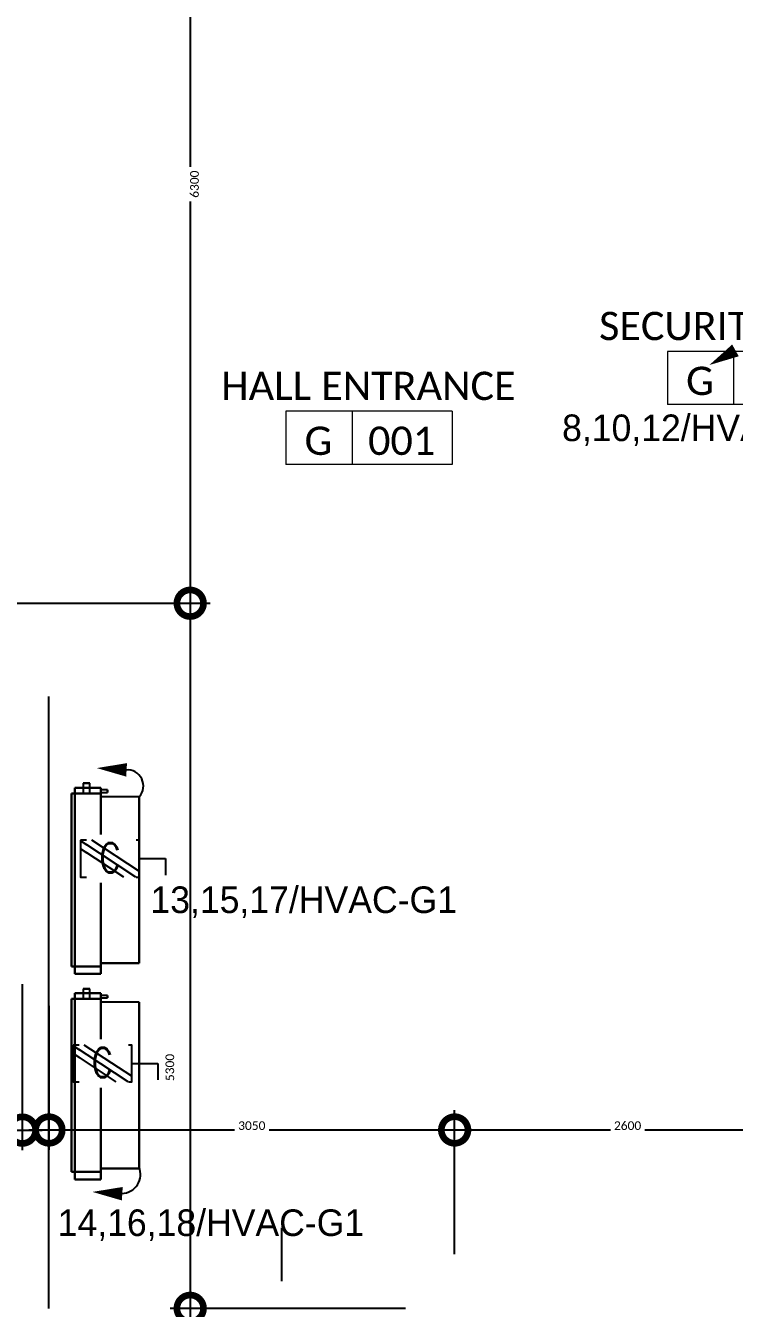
# Model space of a CAD drawing. Header units: metres. Extents: x 22.6 to 101.3, y 9.4 to 67.4.
# Drawn here: x 55.77 to 61.1, y 50.05 to 59.69 of the extents above; entities that cross this region are included whole.
import ezdxf

# ---------------------------------------------------------------- set-up
doc = ezdxf.new("R2010")
doc.units = ezdxf.units.M
doc.set_wipeout_variables(frame=1)
doc.linetypes.add('ECG_Line-Ptrn-Sold', pattern=[9144.001, 9144, -0.001])
for name, color, linetype in [('00', 252, 'Continuous'), ('E- symbol Disc', 7, 'Continuous'), ('HVAC', 1, 'Continuous'), ('LEGEND$0$E-SOCKET', 3, 'Continuous')]:
    doc.layers.add(name, color=color, linetype=linetype)
for name, color, linetype, lineweight in [('A-DIM', 7, 'Continuous', 5), ('A-TEXT', 7, 'ECG_Line-Ptrn-Sold', 13), ('M-EQPM', 1, 'Continuous', 25)]:
    doc.layers.add(name, color=color, linetype=linetype, lineweight=lineweight)
doc.styles.add('Calibri', font='calibri.ttf', dxfattribs={"height": 0.212639})
doc.styles.add('ROMANS1', font='romans.shx', dxfattribs={"width": 0.8, "height": 250})
doc.dimstyles.new('ECG_Dimn-Detl-100', dxfattribs={"dimscale": 0.3048, "dimtxt": 0.25, "dimasz": 1.312336, "dimexe": 0.492126, "dimexo": 0.0625, "dimgap": 0, "dimtad": 1, "dimdec": 0, "dimlfac": 1000, "dimzin": 0, "dimdsep": 46, "dimtxsty": 'Calibri', "dimblk1": 'DOTSMALL', "dimblk2": 'DOTSMALL', "dimsah": 1, "dimcen": 0.09, "dimdle": 0.492126, "dimazin": 0, "dimtfac": 1, "dimtdec": 4, "dimtix": 1, "dimtmove": 0, "dimatfit": 3, "dimfxl": 0.492126, "dimfxlon": 1, "dimtvp": 1, "dimtolj": 1, "dimtzin": 0, "dimarcsym": 2})
doc.dimstyles.new('ECG_Dimn-Detl-100_1', dxfattribs={"dimscale": 0.3048, "dimtxt": 0.25, "dimasz": 1.312336, "dimexe": 0.492126, "dimexo": 0.0625, "dimgap": 0, "dimtad": 1, "dimdec": 0, "dimlfac": 1000, "dimzin": 0, "dimdsep": 46, "dimtxsty": 'Calibri', "dimblk1": 'DOTSMALL', "dimblk2": 'DOTSMALL', "dimsah": 1, "dimcen": 0.09, "dimdle": 0.492126, "dimazin": 0, "dimtfac": 1, "dimtdec": 4, "dimtix": 1, "dimtmove": 2, "dimatfit": 3, "dimfxl": 0.492126, "dimfxlon": 1, "dimtvp": 1, "dimtolj": 1, "dimtzin": 0, "dimarcsym": 2})

# ---------------------------------------------------------------- blocks, each defined once
blk = doc.blocks.new('ECG_G-Tag-Room - ECG_G-Tag-Room-Engl-1568319-GROUND FLOOR PLAN')
at = {"layer": 'A-TEXT'}
for p, q in [((-0.00625, 0), (-0.00625, -0.004)), ((0.00625, 0), (-0.00625, 0)), ((-0.00125, -0.004), (-0.00125, 0)), ((0.00625, 0), (0.00625, -0.004)), ((0.00625, -0.004), (-0.00625, -0.004))]:
    blk.add_line(p, q, dxfattribs=at)
blk = doc.blocks.new('_DotSmall')
at = {"color": 0, "linetype": 'ByBlock', "const_width": 0.5}
blk.add_lwpolyline([(-0.0625, 0, 1), (0.0625, 0, 1)], format="xyb", close=True, dxfattribs=at)
blk = doc.blocks.new('ECG_MECHEQ-Split Unit-Concealed-Horizontal-Plenum-2Pipe _4_ - CSU-07-2512751-GROUND FLOOR PLAN')
at = {"layer": 'M-EQPM'}
for p, q in [((845.3, 335), (-554.7, 335)), ((-554.7, 335), (-554.7, 141.3)), ((-554.7, 141.3), (-554.7, 335)), ((-554.7, 335), (845.3, 335)), ((-554.7, 335), (-554.7, 335)), ((802.4, 360.4), (-497.6, 360.4)), ((-497.6, 360.4), (-497.6, 335)), ((-497.6, 335), (-497.6, 360.4)), ((-497.6, 360.4), (802.4, 360.4)), ((-497.6, 360.4), (-497.6, 360.4)), ((-497.6, 335), (802.4, 335)), ((802.4, 335), (-497.6, 335)), ((-497.6, 335), (-497.6, 335)), ((802.4, 335), (-497.6, 335)), ((-497.6, 335), (-497.6, 141.3)), ((-497.6, 141.3), (-497.6, 335)), ((-497.6, 335), (802.4, 335)), ((-497.6, 335), (-497.6, 335)), ((802.4, 335), (802.4, 360.4)), ((802.4, 360.4), (802.4, 335)), ((802.4, 360.4), (802.4, 360.4)), ((802.4, 335), (802.4, 335)), ((802.4, 141.3), (802.4, 335)), ((802.4, 335), (802.4, 141.3)), ((802.4, 335), (802.4, 335)), ((845.3, 141.3), (845.3, 335)), ((845.3, 335), (845.3, 141.3)), ((845.3, 335), (845.3, 335)), ((878.4, 272.8), (802.4, 272.8)), ((802.4, 272.8), (802.4, 222.8)), ((802.4, 222.8), (802.4, 272.8)), ((802.4, 222.8), (878.4, 222.8)), ((878.4, 272.8), (878.4, 222.8)), ((878.4, 222.8), (878.4, 272.8)), ((-554.7, 141.3), (845.3, 141.3)), ((845.3, 141.3), (-554.7, 141.3)), ((-554.7, 141.3), (-554.7, 141.3)), ((-497.6, 141.3), (802.4, 141.3)), ((802.4, 141.3), (-497.6, 141.3)), ((-497.6, 141.3), (-497.6, 141.3)), ((-472.6, 141.3), (777.4, 141.3)), ((777.4, 141.3), (-472.6, 141.3)), ((-472.6, 141.3), (-472.6, 141.3)), ((-472.6, 141.3), (-472.6, -147.6)), ((-472.6, -147.6), (-472.6, 141.3)), ((777.4, 141.3), (777.4, 141.3)), ((777.4, -147.6), (777.4, 141.3)), ((777.4, -147.6), (777.4, 141.3)), ((802.4, 141.3), (802.4, 141.3)), ((810.3, 141.3), (810.3, 90.5)), ((810.3, 141.3), (829.4, 141.3)), ((829.4, 141.3), (810.3, 141.3)), ((829.4, 90.5), (829.4, 141.3)), ((845.3, 141.3), (845.3, 141.3)), ((810.3, 90.5), (829.4, 90.5)), ((829.4, 90.5), (810.3, 90.5)), ((-472.6, -147.6), (-472.6, -147.6)), ((-472.6, -147.6), (777.4, -147.6)), ((777.4, -147.6), (-472.6, -147.6)), ((777.4, -147.6), (777.4, -147.6))]:
    blk.add_line(p, q, dxfattribs=at)
blk = doc.blocks.new('A$C7b4cc595')
at = {"layer": 'M-EQPM', "rotation": 89.99999999999986}
for p in [(-31119.5, -1531.7), (-31119.5, -3076.7)]:
    blk.add_blockref('ECG_MECHEQ-Split Unit-Concealed-Horizontal-Plenum-2Pipe _4_ - CSU-07-2512751-GROUND FLOOR PLAN', p, dxfattribs=at)
blk = doc.blocks.new('*U836')
at = {"layer": 'HVAC', "color": 0}
for p, q in [((0.0594, 0.0955), (0.0594, 0.1792)), ((0.0594, 0.1792), (0.1123, 0.1792))]:
    blk.add_line(p, q, dxfattribs=at)
blk.add_lwpolyline([(0, -0.0935), (0.1187, -0.0935), (0.1187, 0.0955), (0, 0.0955)], close=True, dxfattribs=at)
at = {"color": 0}
blk.add_wipeout([(-0.0179, 0.0845), (0.1368, 0.0845), (0.1368, -0.0738), (-0.0179, -0.0738)], dxfattribs=at).dxf.layer = 'Defpoints'
at = {"layer": 'HVAC', "color": 0}
for points in [[(0.1006, 0.0955), (0, -0.058)], [(0.1187, 0.0842), (0.0022, -0.0935)], [(0.1187, 0.0453), (0.0278, -0.0935)]]:
    blk.add_lwpolyline(points, dxfattribs=at)

msp = doc.modelspace()

# ---------------------------------------------------------------- linework, layer by layer
at = {"layer": '00', "color": 252}
for p, q in [((55.9439, 50.0473), (55.9439, 54.6473)), ((57.6939, 50.2527), (57.6939, 50.6527))]:
    msp.add_line(p, q, dxfattribs=at)
at = {"layer": 'HVAC'}
for points in [[(61.1048, 57.2479, 0.1015, 0, 0), (60.9086, 57.138, 0, 0, 0)], [(56.5278, 54.0949, 0.1015, 0, 0), (56.3034, 54.1084, 0, 0, 0)], [(56.4954, 50.9089, 0.1015, 0, 0), (56.271, 50.9225, 0, 0, 0)]]:
    msp.add_lwpolyline(points, format="xyseb", dxfattribs=at)
for centre, radius, start, end in [((56.5343, 53.9746), 0.1198, 317.11116, 95.69819), ((56.4892, 51.0543), 0.143, 271.40892, 22.7565)]:
    msp.add_arc(centre, radius, start, end, dxfattribs=at)

# ---------------------------------------------------------------- block references
at = {"layer": '00', "color": 252, "xscale": 99.99999999999993, "yscale": 99.99999999999993, "zscale": 99.99999999999993}
for p in [(61.2184, 57.2402), (58.3501, 56.79)]:
    msp.add_blockref('ECG_G-Tag-Room - ECG_G-Tag-Room-Engl-1568319-GROUND FLOOR PLAN', p, dxfattribs=at)
at = {"layer": 'HVAC', "xscale": 0.001, "yscale": 0.001, "zscale": 0.001}
msp.add_blockref('A$C7b4cc595', (87.5939, 54.6473), dxfattribs=at)

# ---------------------------------------------------------------- texts
at = {"layer": '00', "color": 252, "attachment_point": 2, "line_spacing_factor": 1.156427, "style": 'Calibri'}
for s, insert, char_height, width in [('SECURITY ROOM', (61.2135, 57.5378), 0.212639, 2.751), ('HALL ENTRANCE', (58.3453, 57.0876), 0.212639, 2.682), ('\\fCalibri|b0|i0|c178|p34|;G', (60.838, 57.1252), 0.212639, 0.255), ('\\fCalibri|b0|i0|c178|p34|;G', (57.9697, 56.675), 0.212639, 0.255), ('001', (58.5953, 56.675), 0.21264, 0.612)]:
    msp.add_mtext(s, dxfattribs=dict(at, insert=insert, char_height=char_height, width=width))
at = {"layer": 'HVAC', "color": 40, "true_color": 0xf8d731, "char_height": 0.2, "attachment_point": 1}
for s, insert in [('8,10,12/HVAC-G1', (59.8015, 56.7661)), ('14,16,18/HVAC-G1', (56.0097, 50.7911))]:
    msp.add_mtext_dynamic_manual_height_columns(s, width=0.006099, gutter_width=1, heights=[0], dxfattribs=dict(at, insert=insert))

# ---------------------------------------------------------------- dimensions: what is measured, and where the dimension line sits
at = {"layer": 'A-DIM'}
msp.add_linear_dim(base=(57.0059, 55.3473), p1=(57.1559, 61.6473), p2=(56.8559, 55.3473), angle=90, dimstyle='ECG_Dimn-Detl-100', override={"dimpost": '<>', "dimfxl": 6.307139}, dxfattribs=at).render()
msp.add_linear_dim(base=(57.0059, 50.0473), p1=(56.8559, 55.3473), p2=(57.1559, 50.0473), angle=90, location=(56.853, 51.8578), text_rotation=90, dimstyle='ECG_Dimn-Detl-100_1', override={"dimpost": '<>', "dimfxl": 5.308484}, dxfattribs=at).render()
for base, p1, p2, override in [((55.7439, 51.3868), (52.1439, 51.5368), (55.7439, 51.5368), {"dimpost": '<>', "dimfxl": 3.6}), ((58.9939, 51.388), (55.9439, 51.538), (58.9939, 51.238), {"dimpost": '<>', "dimfxl": 3.064719}), ((61.5939, 51.388), (58.9939, 51.238), (61.5939, 51.538), {"dimpost": '<>', "dimfxl": 2.61725})]:
    msp.add_linear_dim(base=base, p1=p1, p2=p2, dimstyle='ECG_Dimn-Detl-100', override=override, dxfattribs=at).render()

# ---------------------------------------------------------------- next in the draw order: block references
at = {"layer": 'LEGEND$0$E-SOCKET', "xscale": 2.336255999999227, "yscale": 2.336255999999227, "zscale": 2.336255999999227, "rotation": 270}
for p in [(56.4009, 53.5665), (56.3438, 52.0267)]:
    msp.add_blockref('*U836', p, dxfattribs=at)

# ---------------------------------------------------------------- next in the draw order: texts
at = {"layer": 'E- symbol Disc', "linetype": 'Continuous', "ltscale": 0.5, "style": 'ROMANS1', "width": 0.8}
for p in [(56.3232, 53.3242), (56.2661, 51.7844)]:
    msp.add_text('C', height=0.22, dxfattribs=at).set_placement(p)
at = {"layer": 'HVAC', "color": 40, "true_color": 0xf8d731, "insert": (56.707, 53.2187), "char_height": 0.2, "attachment_point": 1}
msp.add_mtext_dynamic_manual_height_columns('13,15,17/HVAC-G1', width=0.006099, gutter_width=1, heights=[0], dxfattribs=at)

doc.saveas('drawing.dxf')
